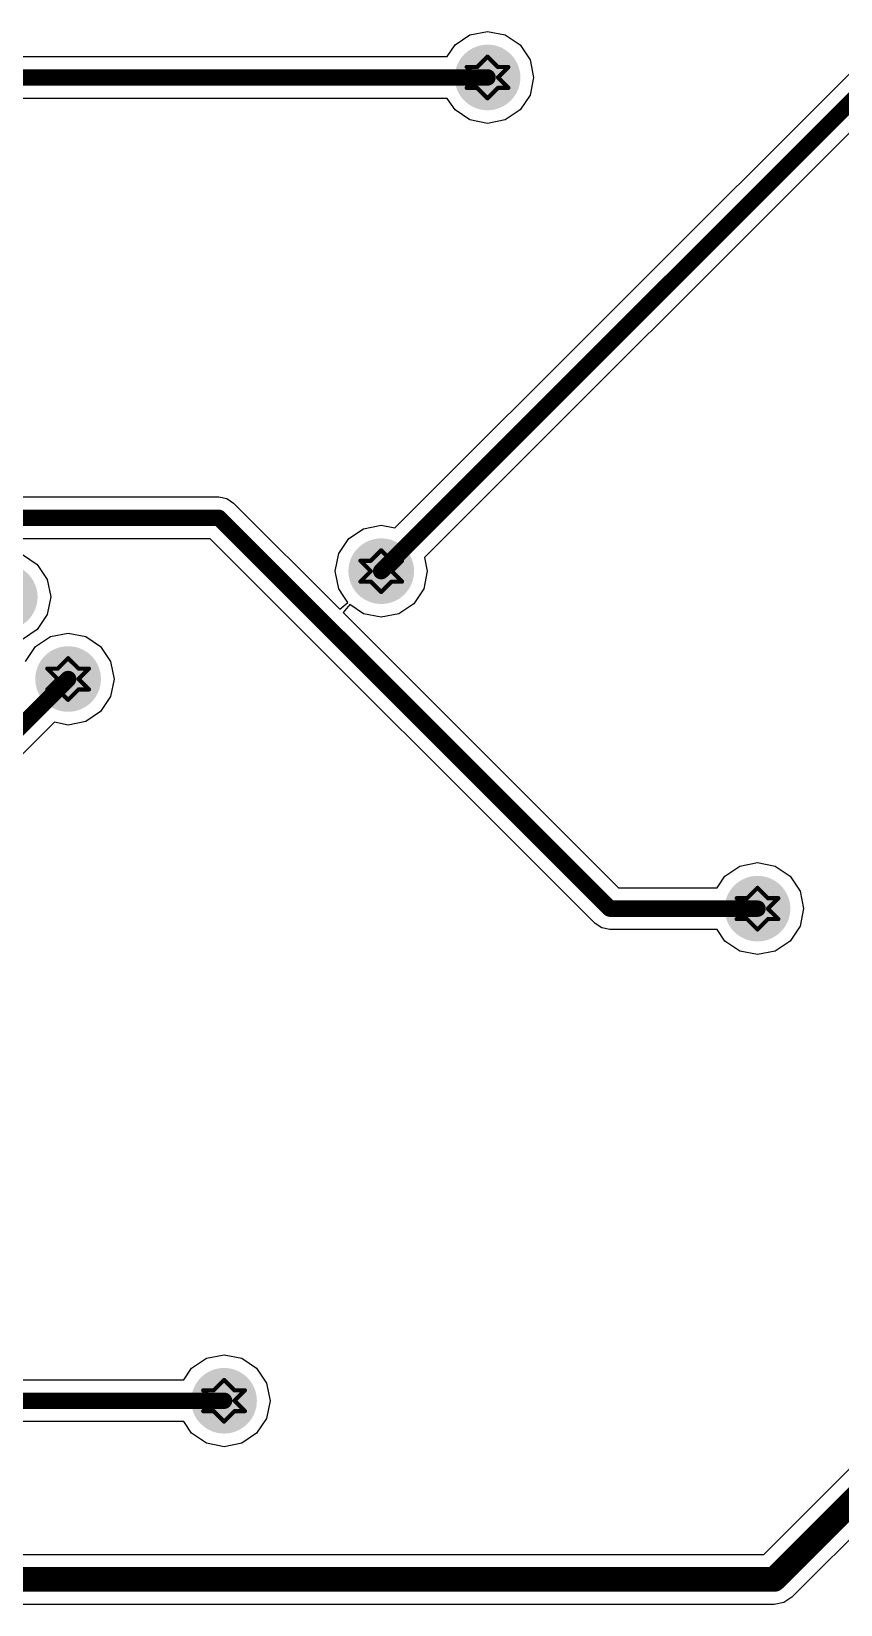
# Paper-space layout 'Лист1' of a CAD drawing. Header units: millimetres. Extents: x 0 to 594, y 0 to 420.
# Drawn here: x 471.09 to 490.78, y 282.8 to 321.12 of the extents above; entities that cross this region are included whole.
import ezdxf

# ---------------------------------------------------------------- set-up
doc = ezdxf.new("R2010")
doc.units = ezdxf.units.MM
doc.layers.add('BottomLayer', color=5, linetype='Continuous')
doc.layers.add('DrillDrawing', color=1, linetype='Continuous')

psp = doc.layouts.new('Лист1')

# ---------------------------------------------------------------- hatches: boundary and pattern name
at = {"layer": 'BottomLayer'}
h = psp.add_hatch(color=5, dxfattribs=at)
edge = h.paths.add_edge_path()
edge.add_arc((482.1885840884229, 319.9985081993523), 0.7991522388059702, 0, 360, ccw=False)
h = psp.add_hatch(color=5, dxfattribs=at)
edge = h.paths.add_edge_path()
edge.add_arc((479.6005243869317, 307.9716425277105), 0.7991522388059702, 0, 360, ccw=False)
h = psp.add_hatch(color=5, dxfattribs=at)
edge = h.paths.add_edge_path()
edge.add_arc((470.4354437898896, 307.3426932739792), 0.7991522388059702, 0, 360, ccw=False)
h = psp.add_hatch(color=5, dxfattribs=at)
edge = h.paths.add_edge_path()
edge.add_arc((471.9781912525236, 305.344822826218), 0.7991522388059702, 0, 360, ccw=False)
h = psp.add_hatch(color=5, dxfattribs=at)
edge = h.paths.add_edge_path()
edge.add_arc((488.7604237899236, 299.7507470053224), 0.7991522388059702, 0, 360, ccw=False)
h = psp.add_hatch(color=5, dxfattribs=at)
edge = h.paths.add_edge_path()
edge.add_arc((475.7741745361877, 287.7634431247254), 0.7991522388059702, 0, 360, ccw=False)

# ---------------------------------------------------------------- linework, layer by layer
for p, q in [((481.7598390134897, 321.0335849157702), (482.1885840881166, 321.1188690948746)), ((482.1885840881166, 321.1188690948746), (482.6173291627435, 321.0335849157702)), ((481.2073034910952, 320.507762229203), (481.3963688642341, 320.7907234232329)), ((481.3963688642341, 320.7907234232329), (481.7598390134897, 321.0335849157702)), ((482.6173291627435, 321.0335849157702), (482.9807993119919, 320.7907234232329)), ((482.9807993119919, 320.7907234232329), (483.2236608045366, 320.4272532739791)), ((468.5885840881181, 320.507762229203), (481.2073034910952, 320.507762229203)), ((483.2236608045366, 320.4272532739791), (483.308944983635, 319.9985081993523)), ((479.93430289408, 309.0256120799493), (491.0629190134875, 320.1542281993523)), ((483.308944983635, 319.9985081993523), (483.2236608045366, 319.5697631247254)), ((481.2073034910952, 319.4892541695015), (468.7995211030373, 319.4892541695015)), ((491.7831100582641, 319.4340371545762), (480.6544939388639, 308.3054210351732)), ((481.3963688642341, 319.2062929754716), (481.2073034910952, 319.4892541695015)), ((481.7598390134897, 318.9634314829344), (481.3963688642341, 319.2062929754716)), ((482.9807993119919, 319.2062929754716), (482.6173291627435, 318.9634314829344)), ((483.2236608045366, 319.5697631247254), (482.9807993119919, 319.2062929754716)), ((482.1885840881166, 318.8781473038298), (481.7598390134897, 318.9634314829344)), ((482.6173291627435, 318.9634314829344), (482.1885840881166, 318.8781473038298)), ((406.6192706552845, 309.7795950650239), (475.6473900582657, 309.7795950650239)), ((475.6473900582657, 309.7795950650239), (475.8422709537861, 309.740829990397)), ((475.8422709537861, 309.740829990397), (476.007485580654, 309.6304416321881)), ((476.007485580654, 309.6304416321881), (478.5930536403555, 307.0448735724866)), ((478.8083091627429, 308.763857751591), (479.1717793119985, 309.0067192441284)), ((479.1717793119985, 309.0067192441284), (479.6005243866255, 309.0920034232328)), ((479.6005243866255, 309.0920034232328), (479.93430289408, 309.0256120799493)), ((475.4364479687081, 308.7610870053224), (462.4965554313983, 308.7610870053224)), ((484.8068885657283, 299.3906514829343), (475.4364479687081, 308.7610870053224)), ((478.5654476702055, 308.4003876023373), (478.8083091627429, 308.763857751591)), ((470.8641888642321, 308.377769990397), (471.2276590134877, 308.1349084978597)), ((471.2276590134877, 308.1349084978597), (471.4705205060252, 307.771438348606)), ((478.4801634910998, 307.9716425277105), (478.5654476702055, 308.4003876023373)), ((480.6544939388639, 308.3054210351732), (480.7208852821511, 307.9716425277105)), ((471.4705205060252, 307.771438348606), (471.5558046851309, 307.3426932739791)), ((478.5654476702055, 307.5428974530836), (478.4801634910998, 307.9716425277105)), ((480.7208852821511, 307.9716425277105), (480.6356011030382, 307.5428974530836)), ((471.5558046851309, 307.3426932739791), (471.4705205060252, 306.9139481993523)), ((478.6935414015477, 307.3511881993523), (478.5654476702055, 307.5428974530836)), ((478.7901318493111, 307.2066120799493), (478.6935414015477, 307.3511881993523)), ((480.6356011030382, 307.5428974530836), (480.392739610508, 307.1794273038299)), ((478.5930536403555, 307.0448735724866), (478.7901318493111, 307.2066120799493)), ((478.835493938868, 307.161249990397), (478.6737554313966, 306.9641717814418)), ((478.6737554313966, 306.9641717814418), (485.377921103043, 300.2600010351732)), ((479.1717793119985, 306.9365658112926), (478.835493938868, 307.161249990397)), ((480.392739610508, 307.1794273038299), (480.0292694612524, 306.9365658112926)), ((471.4705205060252, 306.9139481993523), (471.2276590134877, 306.5504780500985)), ((479.6005243866255, 306.8512816321881), (479.1717793119985, 306.9365658112926)), ((480.0292694612524, 306.9365658112926), (479.6005243866255, 306.8512816321881)), ((471.2276590134877, 306.5504780500985), (470.8641888642321, 306.3076165575612)), ((471.1859760284149, 306.1370380500985), (471.5494461776705, 306.3798995426359)), ((471.5494461776705, 306.3798995426359), (471.9781912522974, 306.4651837217403)), ((471.9781912522974, 306.4651837217403), (472.4069363269243, 306.3798995426359)), ((472.4069363269243, 306.3798995426359), (472.7704064761799, 306.1370380500985)), ((488.9130685657235, 284.0215553635314), (511.3247369239341, 306.4332287963672)), ((470.9431145358774, 305.7735679008448), (471.1859760284149, 306.1370380500985)), ((472.7704064761799, 306.1370380500985), (473.0132679687101, 305.7735679008448)), ((473.0132679687101, 305.7735679008448), (473.0985521478158, 305.3448228262179)), ((512.3679634911039, 305.7479765575612), (489.5983258791618, 282.9783440202478)), ((473.0985521478158, 305.3448228262179), (473.0132679687101, 304.9160777515911)), ((473.0132679687101, 304.9160777515911), (472.7704064761799, 304.5526076023373)), ((471.6444127448356, 304.290858348606), (469.4337581179659, 302.0802037217404)), ((471.9781912522974, 304.2244619306956), (471.6444127448356, 304.290858348606)), ((472.4069363269243, 304.3097461098), (471.9781912522974, 304.2244619306956)), ((472.7704064761799, 304.5526076023373), (472.4069363269243, 304.3097461098)), ((488.3316787149831, 300.7858237217403), (488.7604237896101, 300.8711079008448)), ((488.7604237896101, 300.8711079008448), (489.189168864237, 300.7858237217403)), ((487.7791431925959, 300.2600010351732), (487.9682085657275, 300.5429622292031)), ((487.9682085657275, 300.5429622292031), (488.3316787149831, 300.7858237217403)), ((489.189168864237, 300.7858237217403), (489.5526390134853, 300.5429622292031)), ((489.5526390134853, 300.5429622292031), (489.7955005060301, 300.1794920799493)), ((485.377921103043, 300.2600010351732), (487.7791431925959, 300.2600010351732)), ((489.7955005060301, 300.1794920799493), (489.8807846851284, 299.7507470053224)), ((489.8807846851284, 299.7507470053224), (489.7955005060301, 299.3220019306955)), ((484.9720981179651, 299.2802580500986), (484.8068885657283, 299.3906514829343)), ((485.1669840881166, 299.2414929754717), (484.9720981179651, 299.2802580500986)), ((489.7955005060301, 299.3220019306955), (489.5526390134853, 298.9585317814418)), ((487.7791431925959, 299.2414929754717), (485.1669840881166, 299.2414929754717)), ((487.9682085657275, 298.9585317814418), (487.7791431925959, 299.2414929754717)), ((488.3316787149831, 298.7156702889045), (487.9682085657275, 298.9585317814418)), ((489.5526390134853, 298.9585317814418), (489.189168864237, 298.7156702889045)), ((488.7604237896101, 298.6303861098), (488.3316787149831, 298.7156702889045)), ((489.189168864237, 298.7156702889045), (488.7604237896101, 298.6303861098)), ((474.7928939388601, 288.2726971545762), (474.9819593119917, 288.555658348606)), ((474.9819593119917, 288.555658348606), (475.3454294612545, 288.7985198411433)), ((475.3454294612545, 288.7985198411433), (475.7741745358742, 288.8838040202478)), ((475.7741745358742, 288.8838040202478), (476.2029196105011, 288.7985198411433)), ((476.2029196105011, 288.7985198411433), (476.5663897597567, 288.555658348606)), ((476.5663897597567, 288.555658348606), (476.8092512522942, 288.1921881993523)), ((437.6071903567733, 288.2726971545762), (474.7928939388601, 288.2726971545762)), ((476.8092512522942, 288.1921881993523), (476.8945354313998, 287.7634431247254)), ((476.8945354313998, 287.7634431247254), (476.8092512522942, 287.3346980500986)), ((474.7928939388601, 287.2541890948747), (437.5922455806519, 287.2541890948747)), ((474.9819593119917, 286.9712279008448), (474.7928939388601, 287.2541890948747)), ((476.8092512522942, 287.3346980500986), (476.5663897597567, 286.9712279008448)), ((475.3454294612545, 286.7283664083075), (474.9819593119917, 286.9712279008448)), ((475.7741745358742, 286.643082229203), (475.3454294612545, 286.7283664083075)), ((476.2029196105011, 286.7283664083075), (475.7741745358742, 286.643082229203)), ((476.5663897597567, 286.9712279008448), (476.2029196105011, 286.7283664083075)), ((460.6719581179657, 284.0215553635314), (488.9130685657235, 284.0215553635314)), ((489.1661706552784, 282.7993416321881), (460.6719581179657, 282.7993416321881)), ((489.1661960284125, 282.7993365575612), (489.1661706552784, 282.7993416321881)), ((489.4000551328952, 282.8458607366657), (489.1661960284125, 282.7993365575612)), ((489.5983157299067, 282.9783287963672), (489.4000551328952, 282.8458607366657)), ((489.5983258791618, 282.9783440202478), (489.5983157299067, 282.9783287963672))]:
    psp.add_line(p, q, dxfattribs=at)
for points, const_width in [([(492.116888565726, 320.4880067068149), (479.6005243866255, 307.9716425277105)], 0.3995761194029852), ([(482.1885840881166, 319.9985081993523), (468.5885840881181, 319.9985081993523)], 0.3995761194029852), ([(475.6473900582657, 309.2703410351732), (406.6192706552845, 309.2703410351732)], 0.3995761194029852), ([(485.1669840881166, 299.7507470053224), (475.6473900582657, 309.2703410351732)], 0.3995761194029852), ([(511.9358437896096, 306.1800962590538), (489.1661960284125, 283.4104484978597)], 0.5993641791044777), ([(471.9781861776662, 305.3448228262179), (469.0736625955776, 302.4402992441284)], 0.3995761194029852), ([(471.9781912522974, 305.3448228262179), (471.9781861776662, 305.3448228262179)], 0.3995761194029852), ([(488.7604237896101, 299.7507470053224), (485.1669840881166, 299.7507470053224)], 0.3995761194029852), ([(475.7741745358742, 287.7634431247254), (436.629619311994, 287.7634431247254)], 0.3995761194029852), ([(489.1661960284125, 283.4104484978597), (459.7587333418503, 283.4104484978597)], 0.5993641791044777)]:
    psp.add_lwpolyline(points, dxfattribs=dict(at, const_width=const_width))
for points, const_width in [([(482.2884781179689, 319.9985081993523, -1), (482.0886900582643, 319.9985081993523, -1)], 0.1997880597014926), ([(475.7472840881107, 309.2703410351732, -1), (475.5474960284134, 309.2703410351732, -1)], 0.1997880597014926), ([(475.7472840881107, 309.2703410351732, -1), (475.5474960284134, 309.2703410351732, -1)], 0.1997880597014926), ([(479.7004184164705, 307.9716425277105, -1), (479.5006303567732, 307.9716425277105, -1)], 0.1997880597014926), ([(472.0780802075185, 305.3448228262179, -1), (471.8782921478212, 305.3448228262179, -1)], 0.1997880597014926), ([(472.0780802075185, 305.3448228262179, -1), (471.8782921478212, 305.3448228262179, -1)], 0.1997880597014926), ([(472.0780852821424, 305.3448228262179, -1), (471.8782972224451, 305.3448228262179, -1)], 0.1997880597014926), ([(485.2668781179616, 299.7507470053224, -1), (485.0670900582643, 299.7507470053224, -1)], 0.1997880597014926), ([(485.2668781179616, 299.7507470053224, -1), (485.0670900582643, 299.7507470053224, -1)], 0.1997880597014926), ([(488.8603178194624, 299.7507470053224, -1), (488.6605297597578, 299.7507470053224, -1)], 0.1997880597014926), ([(475.8740685657265, 287.7634431247254, -1), (475.6742805060292, 287.7634431247254, -1)], 0.1997880597014926), ([(489.316034535879, 283.4104484978597, -1), (489.0163575209533, 283.4104484978597, -1)], 0.2996820895522389), ([(489.316034535879, 283.4104484978597, -1), (489.0163575209533, 283.4104484978597, -1)], 0.2996820895522389)]:
    psp.add_lwpolyline(points, format="xyb", close=True, dxfattribs=dict(at, const_width=const_width))
at = {"layer": 'DrillDrawing', "const_width": 0.1014925373134329}
for points in [[(482.1885840881166, 320.5059708859195), (481.9348527448326, 320.2522395426359)], [(482.4423154314006, 320.2522395426359), (482.1885840881166, 320.5059708859195)], [(481.9348527448326, 320.2522395426359), (481.6811214015486, 320.2522395426359)], [(481.9348527448326, 319.9985081993523), (481.6811214015486, 320.2522395426359)], [(481.9348527448326, 319.9985081993523), (481.6811214015486, 319.7447768560687)], [(482.6960467746846, 320.2522395426359), (482.4423154314006, 319.9985081993523)], [(482.6960467746846, 320.2522395426359), (482.4423154314006, 320.2522395426359)], [(482.6960467746846, 319.7447768560687), (482.4423154314006, 319.9985081993523)], [(481.9348527448326, 319.7447768560687), (481.6811214015486, 319.7447768560687)], [(482.1885840881166, 319.4910455127851), (481.9348527448326, 319.7447768560687)], [(482.4423154314006, 319.7447768560687), (482.1885840881166, 319.4910455127851)], [(482.6960467746846, 319.7447768560687), (482.4423154314006, 319.7447768560687)], [(479.6005243866255, 308.4791052142776), (479.3467930433414, 308.225373870994)], [(479.8542557299022, 308.225373870994), (479.6005243866255, 308.4791052142776)], [(479.3467930433414, 308.225373870994), (479.0930617000574, 308.225373870994)], [(479.3467930433414, 307.9716425277105), (479.0930617000574, 308.225373870994)], [(480.1079870731862, 308.225373870994), (479.8542557299022, 307.9716425277105)], [(480.1079870731862, 308.225373870994), (479.8542557299022, 308.225373870994)], [(479.3467930433414, 307.9716425277105), (479.0930617000574, 307.7179111844269)], [(479.3467930433414, 307.7179111844269), (479.0930617000574, 307.7179111844269)], [(479.6005243866255, 307.4641798411433), (479.3467930433414, 307.7179111844269)], [(479.8542557299022, 307.7179111844269), (479.6005243866255, 307.4641798411433)], [(480.1079870731862, 307.7179111844269), (479.8542557299022, 307.9716425277105)], [(480.1079870731862, 307.7179111844269), (479.8542557299022, 307.7179111844269)], [(471.9781912522974, 305.8522855127851), (471.7244599090134, 305.5985541695015)], [(472.2319225955814, 305.5985541695015), (471.9781912522974, 305.8522855127851)], [(471.7244599090134, 305.5985541695015), (471.4707285657294, 305.5985541695015)], [(471.7244599090134, 305.3448228262179), (471.4707285657294, 305.5985541695015)], [(472.4856539388581, 305.5985541695015), (472.2319225955814, 305.3448228262179)], [(472.4856539388581, 305.5985541695015), (472.2319225955814, 305.5985541695015)], [(471.7244599090134, 305.3448228262179), (471.4707285657294, 305.0910914829344)], [(471.7244599090134, 305.0910914829344), (471.4707285657294, 305.0910914829344)], [(471.9781912522974, 304.8373601396508), (471.7244599090134, 305.0910914829344)], [(472.2319225955814, 305.0910914829344), (471.9781912522974, 304.8373601396508)], [(472.4856539388581, 305.0910914829344), (472.2319225955814, 305.3448228262179)], [(472.4856539388581, 305.0910914829344), (472.2319225955814, 305.0910914829344)], [(488.5066924463188, 300.004478348606), (488.252961103042, 300.004478348606)], [(488.5066924463188, 299.7507470053224), (488.252961103042, 300.004478348606)], [(488.7604237896101, 300.2582096918896), (488.5066924463188, 300.004478348606)], [(489.0141551328941, 300.004478348606), (488.7604237896101, 300.2582096918896)], [(489.2678864761781, 300.004478348606), (489.0141551328941, 299.7507470053224)], [(489.2678864761781, 300.004478348606), (489.0141551328941, 300.004478348606)], [(488.5066924463188, 299.7507470053224), (488.252961103042, 299.4970156620388)], [(489.2678864761781, 299.4970156620388), (489.0141551328941, 299.7507470053224)], [(488.5066924463188, 299.4970156620388), (488.252961103042, 299.4970156620388)], [(488.7604237896101, 299.2432843187552), (488.5066924463188, 299.4970156620388)], [(489.0141551328941, 299.4970156620388), (488.7604237896101, 299.2432843187552)], [(489.2678864761781, 299.4970156620388), (489.0141551328941, 299.4970156620388)], [(475.7741745358742, 288.2709058112926), (475.5204431925974, 288.017174468009)], [(476.0279058791582, 288.017174468009), (475.7741745358742, 288.2709058112926)], [(475.5204431925974, 288.017174468009), (475.2667118493134, 288.017174468009)], [(475.5204431925974, 287.7634431247254), (475.2667118493134, 288.017174468009)], [(475.5204431925974, 287.7634431247254), (475.2667118493134, 287.5097117814418)], [(476.2816372224422, 288.017174468009), (476.0279058791582, 287.7634431247254)], [(476.2816372224422, 288.017174468009), (476.0279058791582, 288.017174468009)], [(476.2816372224422, 287.5097117814418), (476.0279058791582, 287.7634431247254)], [(475.5204431925974, 287.5097117814418), (475.2667118493134, 287.5097117814418)], [(475.7741745358742, 287.2559804381582), (475.5204431925974, 287.5097117814418)], [(476.0279058791582, 287.5097117814418), (475.7741745358742, 287.2559804381582)], [(476.2816372224422, 287.5097117814418), (476.0279058791582, 287.5097117814418)]]:
    psp.add_lwpolyline(points, dxfattribs=at)
at = {"layer": 'DrillDrawing', "const_width": 0.05074626865671643}
for points in [[(482.2139572224421, 320.5059708859195, -1), (482.1632109537911, 320.5059708859195, -1)], [(482.2139572224421, 320.5059708859195, -1), (482.1632109537911, 320.5059708859195, -1)], [(481.7064945358813, 320.2522395426359, -1), (481.6557482672231, 320.2522395426359, -1)], [(481.7064945358813, 320.2522395426359, -1), (481.6557482672231, 320.2522395426359, -1)], [(481.9602258791581, 320.2522395426359, -1), (481.9094796105071, 320.2522395426359, -1)], [(481.9602258791581, 320.2522395426359, -1), (481.9094796105071, 320.2522395426359, -1)], [(481.9602258791581, 319.9985081993523, -1), (481.9094796105071, 319.9985081993523, -1)], [(481.9602258791581, 319.9985081993523, -1), (481.9094796105071, 319.9985081993523, -1)], [(482.4676885657261, 320.2522395426359, -1), (482.4169422970751, 320.2522395426359, -1)], [(482.4676885657261, 320.2522395426359, -1), (482.4169422970751, 320.2522395426359, -1)], [(482.4676885657261, 319.9985081993523, -1), (482.4169422970751, 319.9985081993523, -1)], [(482.4676885657261, 319.9985081993523, -1), (482.4169422970751, 319.9985081993523, -1)], [(482.7214199090101, 320.2522395426359, -1), (482.6706736403592, 320.2522395426359, -1)], [(482.7214199090101, 320.2522395426359, -1), (482.6706736403592, 320.2522395426359, -1)], [(481.7064945358813, 319.7447768560687, -1), (481.6557482672231, 319.7447768560687, -1)], [(481.7064945358813, 319.7447768560687, -1), (481.6557482672231, 319.7447768560687, -1)], [(481.9602258791581, 319.7447768560687, -1), (481.9094796105071, 319.7447768560687, -1)], [(481.9602258791581, 319.7447768560687, -1), (481.9094796105071, 319.7447768560687, -1)], [(482.4676885657261, 319.7447768560687, -1), (482.4169422970751, 319.7447768560687, -1)], [(482.4676885657261, 319.7447768560687, -1), (482.4169422970751, 319.7447768560687, -1)], [(482.7214199090101, 319.7447768560687, -1), (482.6706736403592, 319.7447768560687, -1)], [(482.7214199090101, 319.7447768560687, -1), (482.6706736403592, 319.7447768560687, -1)], [(482.2139572224421, 319.4910455127851, -1), (482.1632109537911, 319.4910455127851, -1)], [(482.2139572224421, 319.4910455127851, -1), (482.1632109537911, 319.4910455127851, -1)], [(479.625897520951, 308.4791052142776, -1), (479.5751512522927, 308.4791052142776, -1)], [(479.625897520951, 308.4791052142776, -1), (479.5751512522927, 308.4791052142776, -1)], [(479.1184348343829, 308.225373870994, -1), (479.0676885657247, 308.225373870994, -1)], [(479.1184348343829, 308.225373870994, -1), (479.0676885657247, 308.225373870994, -1)], [(479.3721661776669, 308.225373870994, -1), (479.3214199090087, 308.225373870994, -1)], [(479.3721661776669, 308.225373870994, -1), (479.3214199090087, 308.225373870994, -1)], [(479.879628864235, 308.225373870994, -1), (479.8288825955767, 308.225373870994, -1)], [(479.879628864235, 308.225373870994, -1), (479.8288825955767, 308.225373870994, -1)], [(480.133360207519, 308.225373870994, -1), (480.0826139388607, 308.225373870994, -1)], [(480.133360207519, 308.225373870994, -1), (480.0826139388607, 308.225373870994, -1)], [(479.1184348343829, 307.7179111844269, -1), (479.0676885657247, 307.7179111844269, -1)], [(479.1184348343829, 307.7179111844269, -1), (479.0676885657247, 307.7179111844269, -1)], [(479.3721661776669, 307.9716425277105, -1), (479.3214199090087, 307.9716425277105, -1)], [(479.3721661776669, 307.9716425277105, -1), (479.3214199090087, 307.9716425277105, -1)], [(479.3721661776669, 307.7179111844269, -1), (479.3214199090087, 307.7179111844269, -1)], [(479.3721661776669, 307.7179111844269, -1), (479.3214199090087, 307.7179111844269, -1)], [(479.879628864235, 307.9716425277105, -1), (479.8288825955767, 307.9716425277105, -1)], [(479.879628864235, 307.9716425277105, -1), (479.8288825955767, 307.9716425277105, -1)], [(479.879628864235, 307.7179111844269, -1), (479.8288825955767, 307.7179111844269, -1)], [(479.879628864235, 307.7179111844269, -1), (479.8288825955767, 307.7179111844269, -1)], [(480.133360207519, 307.7179111844269, -1), (480.0826139388607, 307.7179111844269, -1)], [(480.133360207519, 307.7179111844269, -1), (480.0826139388607, 307.7179111844269, -1)], [(479.625897520951, 307.4641798411433, -1), (479.5751512522927, 307.4641798411433, -1)], [(479.625897520951, 307.4641798411433, -1), (479.5751512522927, 307.4641798411433, -1)], [(472.0035643866229, 305.8522855127851, -1), (471.9528181179646, 305.8522855127851, -1)], [(472.0035643866229, 305.8522855127851, -1), (471.9528181179646, 305.8522855127851, -1)], [(471.4961017000549, 305.5985541695015, -1), (471.4453554313966, 305.5985541695015, -1)], [(471.4961017000549, 305.5985541695015, -1), (471.4453554313966, 305.5985541695015, -1)], [(471.7498330433389, 305.5985541695015, -1), (471.6990867746806, 305.5985541695015, -1)], [(471.7498330433389, 305.5985541695015, -1), (471.6990867746806, 305.5985541695015, -1)], [(472.2572957299069, 305.5985541695015, -1), (472.2065494612486, 305.5985541695015, -1)], [(472.2572957299069, 305.5985541695015, -1), (472.2065494612486, 305.5985541695015, -1)], [(472.5110270731909, 305.5985541695015, -1), (472.4602808045327, 305.5985541695015, -1)], [(472.5110270731909, 305.5985541695015, -1), (472.4602808045327, 305.5985541695015, -1)], [(471.4961017000549, 305.0910914829344, -1), (471.4453554313966, 305.0910914829344, -1)], [(471.4961017000549, 305.0910914829344, -1), (471.4453554313966, 305.0910914829344, -1)], [(471.7498330433389, 305.3448228262179, -1), (471.6990867746806, 305.3448228262179, -1)], [(471.7498330433389, 305.3448228262179, -1), (471.6990867746806, 305.3448228262179, -1)], [(471.7498330433389, 305.0910914829344, -1), (471.6990867746806, 305.0910914829344, -1)], [(471.7498330433389, 305.0910914829344, -1), (471.6990867746806, 305.0910914829344, -1)], [(472.2572957299069, 305.3448228262179, -1), (472.2065494612486, 305.3448228262179, -1)], [(472.2572957299069, 305.3448228262179, -1), (472.2065494612486, 305.3448228262179, -1)], [(472.2572957299069, 305.0910914829344, -1), (472.2065494612486, 305.0910914829344, -1)], [(472.2572957299069, 305.0910914829344, -1), (472.2065494612486, 305.0910914829344, -1)], [(472.5110270731909, 305.0910914829344, -1), (472.4602808045327, 305.0910914829344, -1)], [(472.5110270731909, 305.0910914829344, -1), (472.4602808045327, 305.0910914829344, -1)], [(472.0035643866229, 304.8373601396508, -1), (471.9528181179646, 304.8373601396508, -1)], [(472.0035643866229, 304.8373601396508, -1), (471.9528181179646, 304.8373601396508, -1)], [(488.2783342373748, 300.004478348606, -1), (488.2275879687093, 300.004478348606, -1)], [(488.2783342373748, 300.004478348606, -1), (488.2275879687093, 300.004478348606, -1)], [(488.5320655806588, 300.004478348606, -1), (488.4813193119933, 300.004478348606, -1)], [(488.5320655806588, 300.004478348606, -1), (488.4813193119933, 300.004478348606, -1)], [(488.7857969239355, 300.2582096918896, -1), (488.7350506552773, 300.2582096918896, -1)], [(488.7857969239355, 300.2582096918896, -1), (488.7350506552773, 300.2582096918896, -1)], [(489.0395282672196, 300.004478348606, -1), (488.9887819985613, 300.004478348606, -1)], [(489.0395282672196, 300.004478348606, -1), (488.9887819985613, 300.004478348606, -1)], [(489.2932596105036, 300.004478348606, -1), (489.2425133418453, 300.004478348606, -1)], [(489.2932596105036, 300.004478348606, -1), (489.2425133418453, 300.004478348606, -1)], [(488.5320655806588, 299.7507470053224, -1), (488.4813193119933, 299.7507470053224, -1)], [(488.5320655806588, 299.7507470053224, -1), (488.4813193119933, 299.7507470053224, -1)], [(489.0395282672196, 299.7507470053224, -1), (488.9887819985613, 299.7507470053224, -1)], [(489.0395282672196, 299.7507470053224, -1), (488.9887819985613, 299.7507470053224, -1)], [(488.2783342373748, 299.4970156620388, -1), (488.2275879687093, 299.4970156620388, -1)], [(488.2783342373748, 299.4970156620388, -1), (488.2275879687093, 299.4970156620388, -1)], [(488.5320655806588, 299.4970156620388, -1), (488.4813193119933, 299.4970156620388, -1)], [(488.5320655806588, 299.4970156620388, -1), (488.4813193119933, 299.4970156620388, -1)], [(488.7857969239355, 299.2432843187552, -1), (488.7350506552773, 299.2432843187552, -1)], [(488.7857969239355, 299.2432843187552, -1), (488.7350506552773, 299.2432843187552, -1)], [(489.0395282672196, 299.4970156620388, -1), (488.9887819985613, 299.4970156620388, -1)], [(489.0395282672196, 299.4970156620388, -1), (488.9887819985613, 299.4970156620388, -1)], [(489.2932596105036, 299.4970156620388, -1), (489.2425133418453, 299.4970156620388, -1)], [(489.2932596105036, 299.4970156620388, -1), (489.2425133418453, 299.4970156620388, -1)], [(475.7995476702069, 288.2709058112926, -1), (475.7488014015487, 288.2709058112926, -1)], [(475.7995476702069, 288.2709058112926, -1), (475.7488014015487, 288.2709058112926, -1)], [(475.2920849836389, 288.017174468009, -1), (475.2413387149807, 288.017174468009, -1)], [(475.2920849836389, 288.017174468009, -1), (475.2413387149807, 288.017174468009, -1)], [(475.5458163269229, 288.017174468009, -1), (475.4950700582647, 288.017174468009, -1)], [(475.5458163269229, 288.017174468009, -1), (475.4950700582647, 288.017174468009, -1)], [(475.5458163269229, 287.7634431247254, -1), (475.4950700582647, 287.7634431247254, -1)], [(475.5458163269229, 287.7634431247254, -1), (475.4950700582647, 287.7634431247254, -1)], [(476.053279013491, 288.017174468009, -1), (476.0025327448327, 288.017174468009, -1)], [(476.053279013491, 288.017174468009, -1), (476.0025327448327, 288.017174468009, -1)], [(476.053279013491, 287.7634431247254, -1), (476.0025327448327, 287.7634431247254, -1)], [(476.053279013491, 287.7634431247254, -1), (476.0025327448327, 287.7634431247254, -1)], [(476.307010356775, 288.017174468009, -1), (476.2562640881167, 288.017174468009, -1)], [(476.307010356775, 288.017174468009, -1), (476.2562640881167, 288.017174468009, -1)], [(475.2920849836389, 287.5097117814418, -1), (475.2413387149807, 287.5097117814418, -1)], [(475.2920849836389, 287.5097117814418, -1), (475.2413387149807, 287.5097117814418, -1)], [(475.5458163269229, 287.5097117814418, -1), (475.4950700582647, 287.5097117814418, -1)], [(475.5458163269229, 287.5097117814418, -1), (475.4950700582647, 287.5097117814418, -1)], [(476.053279013491, 287.5097117814418, -1), (476.0025327448327, 287.5097117814418, -1)], [(476.053279013491, 287.5097117814418, -1), (476.0025327448327, 287.5097117814418, -1)], [(476.307010356775, 287.5097117814418, -1), (476.2562640881167, 287.5097117814418, -1)], [(476.307010356775, 287.5097117814418, -1), (476.2562640881167, 287.5097117814418, -1)], [(475.7995476702069, 287.2559804381582, -1), (475.7488014015487, 287.2559804381582, -1)], [(475.7995476702069, 287.2559804381582, -1), (475.7488014015487, 287.2559804381582, -1)]]:
    psp.add_lwpolyline(points, format="xyb", close=True, dxfattribs=at)

doc.saveas('drawing.dxf')
